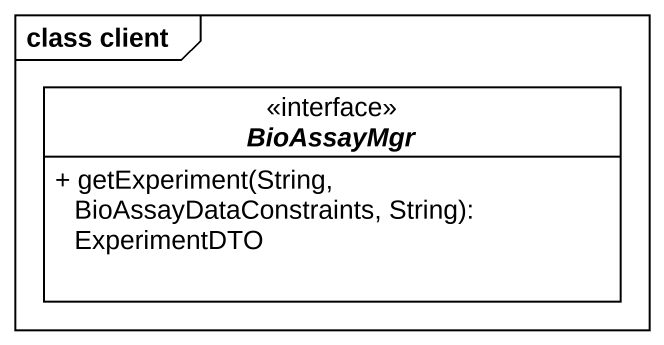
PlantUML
@startuml
mainframe class client
hide circle
hide empty members
skinparam classAttributeIconSize 0
interface BioAssayMgr <<interface>> {
  + getExperiment(String, BioAssayDataConstraints, String): ExperimentDTO
}
@enduml
